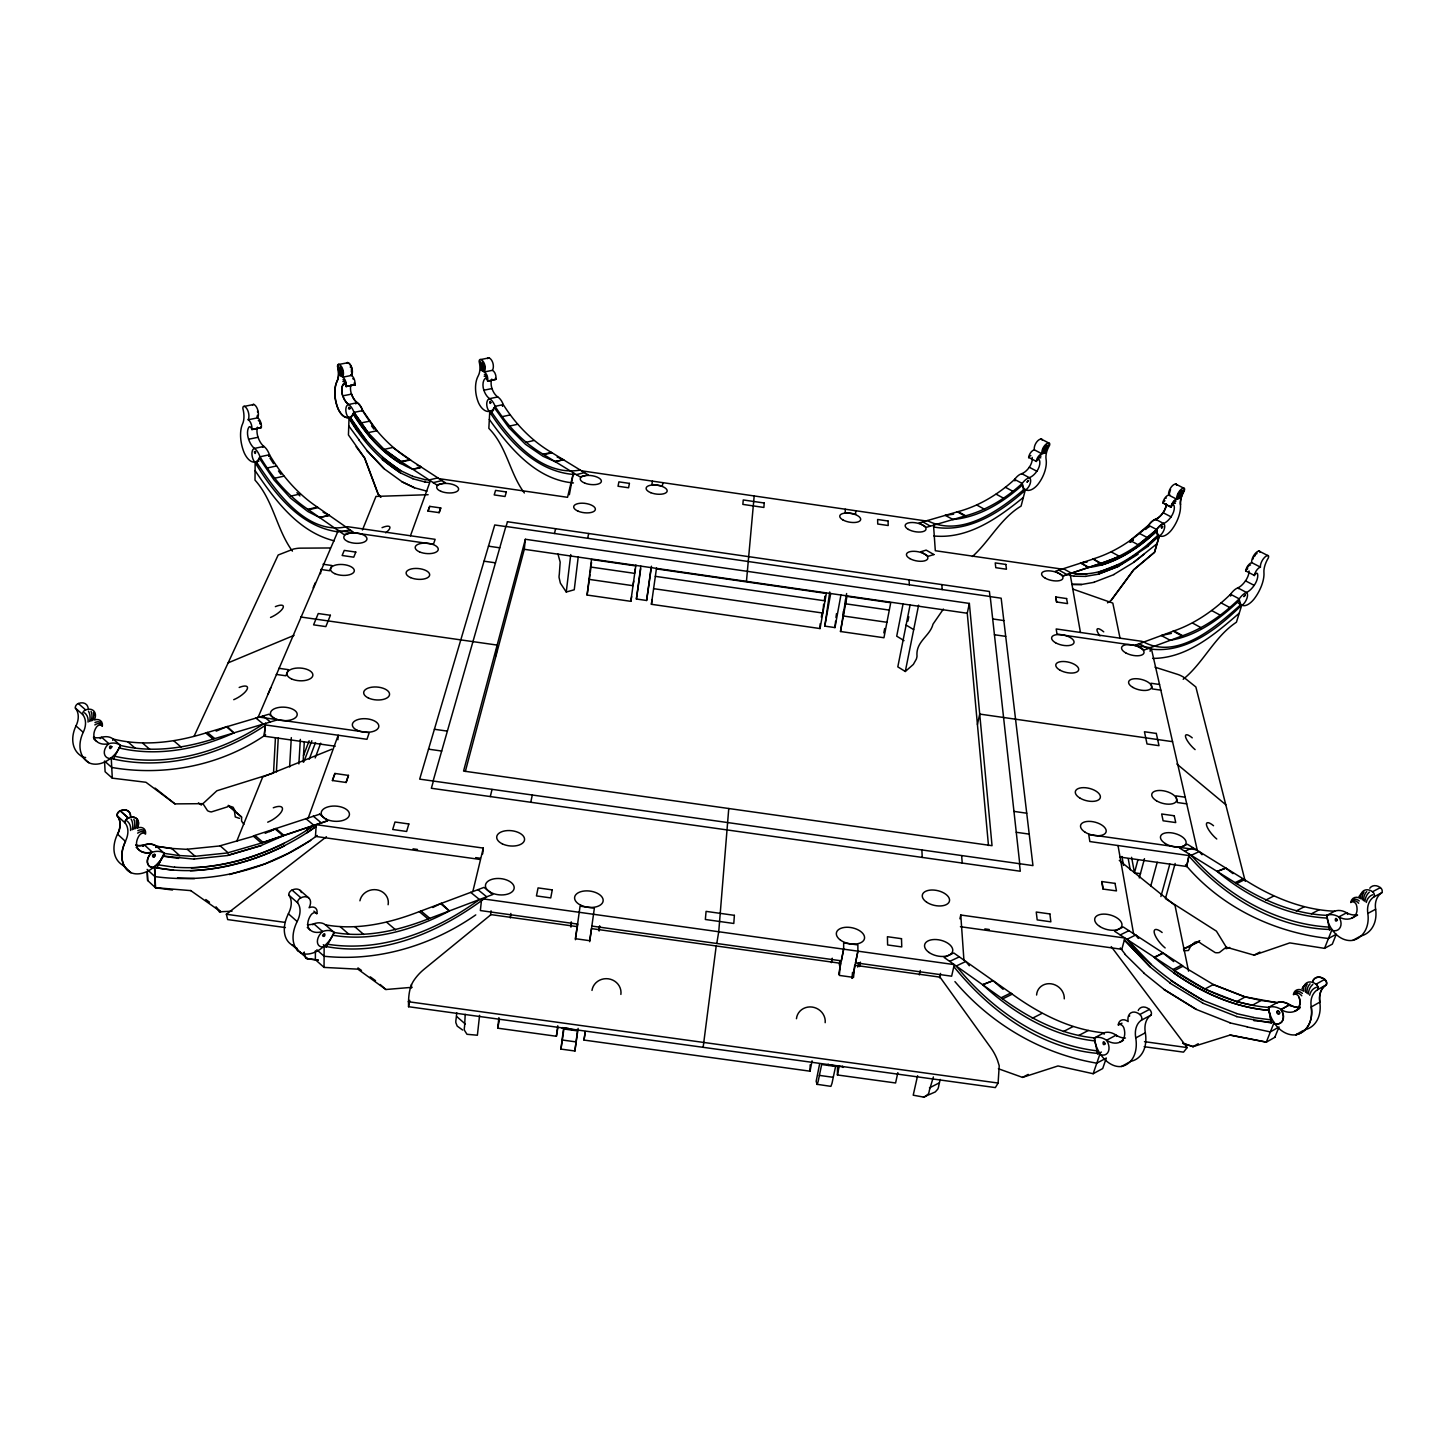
<?xml version="1.0" encoding="UTF-8"?>
<svg xmlns="http://www.w3.org/2000/svg" width="1455" height="1455" viewBox="0 0 1455 1455"><rect width="100%" height="100%" fill="white"/><g stroke="black" fill="none" stroke-linecap="round" stroke-linejoin="round"><path stroke-width="1.5" d="M315.408 950.752L315.371 959.663L324.047 967.411L357.857 969.157L385.884 989.509L411.892 987.327M152.411 855.849L153.466 857.25M324.047 967.411L324.138 946.114C381.774 958.027 441.32 931.346 486.698 896.789L477.895 889.66M838.68 974.195L843.645 949.169L843.664 942.931L857.868 944.913L857.904 951.17L852.43 978.251M845.246 509.195L845.228 512.542L855.667 514.07L855.649 510.723M845.61 599.078L845.591 603.807L889.296 610.1M843.373 611.245L843.354 615.992L886.95 622.285M897.844 1072.644L895.589 1082.975L837.425 1074.972L837.498 1066.37M840.499 631.506L846.956 596.386L890.733 602.716L883.949 637.745L840.499 631.506L846.628 593.531M583.982 1040.07L585.292 1031.613L583.982 1040.07L810.035 1071.189L810.18 1064.769M656.532 567.977L651.404 604.298L820.038 628.56L820.147 623.777M357.512 431.098L349.055 417.44L348.436 434.954L364.732 458.034L378.282 494.173L380.901 497.355L378.1 494.209L364.568 458.07L356.111 446.685M562.157 1027.83L562.412 1027.557M1279.491 1013.098L1279.454 1012.025M155.158 854.649C152.284 852.83 157.467 856.286 153.503 857.104M264.228 736.175L265.41 723.408L264.228 736.175L335.196 746.215M275.432 737.867L273.522 773.06L216.868 790.774L202.936 803.669L174.964 803.888L145.955 782.281L112.29 778.152L105.106 771.732L104.542 761.056L111.744 767.458C164.833 776.643 221.16 765.512 265.647 734.775M276.395 771.968L278.251 738.049M289.618 767.003L291.309 737.612M298.875 763.93L300.33 739.376M303.095 761.965L304.295 742.268M1162.8 526.71C1160.544 530.493 1163.673 524.564 1161.781 526.419M998.112 1083.047L999.221 1065.769L997.493 1060.259A52.78 48.852 33.8 0 0 990.728 1047.655L940.003 977.142L854.685 965.265L853.539 977.396L839.317 975.414L840.499 963.283L591.494 928.599L589.693 940.694L575.38 938.693L577.199 926.617L491.026 914.613L424.096 969.248A52.926 49.725 -7.8 0 0 414.384 979.67C408.873 987.254 408.346 997.657 408.564 1006.715L995.347 1087.594L998.112 1083.047L408.2 1001.695M320.555 573.761L320.846 569.451L329.648 570.724L331.831 565.504L323.046 564.231M337.887 739.758L338.197 735.23L308.224 817.983M349.873 408.855C348.072 408.746 347.945 408.4 349.873 408.564M728.755 808.525L718.734 931.746L716.769 943.477M754.181 495.955L746.451 581.382M829.732 591.967L824.803 626.123L834.97 627.596L835.57 621.23M851.957 978.397L852.539 972.358M576.653 1029.831L576.835 1029.54M496.046 655.732L497.155 645.092L300.658 616.993M482.66 853.903L483.278 848.083L316.226 824.676L315.462 836.407L479.786 859.414M465.327 771.459L524.291 549.299L525.364 539.278L969.357 603.425L992.037 845.682L463.563 771.077L525.364 539.278M479.586 1015.335L477.386 1035.233L466.964 1034.287L464.345 1030.104A15.823 9.312 -49.3 0 1 464.563 1026.539L465.218 1014.335M490.553 915.286L491.044 910.812M557.847 1027.83L556.392 1036.269L497.701 1028.176L498.901 1017.645M510.323 917.923L510.851 913.449M578.235 556.81L574.252 589.766L566.268 592.021L570.742 554.573M243.876 824.421L241.585 821.075L241.585 817.055L228.217 805.361L234.4 810.89L235.274 816.946L239.511 818.383M716.206 945.968L703.147 1047.309M631.652 596.641L630.833 601.333L587.093 595.04L591.494 559.52L635.599 565.886M590.002 574.725L587.093 595.04M590.257 572.67L591.53 562.412M563.958 1028.667L560.939 1049.219L563.485 1028.94L577.508 1030.868L574.852 1051.128L578.126 1028.376M835.952 617.538L836.498 613.61M556.392 1036.269L557.756 1025.775M570.669 926.326L571.251 921.852M570.924 927.126L571.506 922.67M575.416 939.73L580.072 906.156L594.368 908.156L589.675 941.712M577.126 928.526L577.708 924.052M630.833 601.333L635.89 565.013M647.966 591.312L646.602 600.479L636.381 599.005L640.837 566.14M640.673 568.814L638.163 587.147M599.042 930.272L599.66 925.817M599.096 931.055L599.696 926.599M649.076 583.419L651.476 566.231M646.602 600.479L651.131 567.614M648.93 584.437L648.202 589.584M638.018 588.111L636.381 599.005M651.404 604.298L652.131 599.587M662.898 482.66L662.371 485.934L651.876 484.406L652.44 481.132M817.001 1084.302L830.896 1086.358L831.969 1083.429A15.678 1.455 -82.6 0 0 832.697 1079.992L835.588 1066.442L821.675 1064.514L818.838 1078.082A15.696 1.364 -82.6 0 1 818.128 1081.52L817.092 1084.466L816.164 1081.301L819.62 1063.914M635.38 568.741L634.598 573.361L590.566 567.014M633.743 581.018L632.943 585.692L589.039 579.363M821.329 617.138L822.13 612.719M823.639 604.225L822.821 613.046L653.586 588.657M824.367 600.169L825.094 596.114L825.003 600.824L655.296 576.344M820.038 628.56L826.331 593.422L656.332 568.869M824.803 626.123L830.678 593.531M408.564 1006.715L409.728 1000.312M834.97 627.596L840.917 595.022M883.822 632.925L884.676 628.524M810.035 1071.189L812.072 1060.822M831.387 962.628L832.242 958.227M903.1 603.698L896.717 636.181L904.028 640.618M910.066 605.08L897.808 666.863L905.301 671.482L913.34 664.426L916.304 659.17A11.786 6.493 -58.3 0 0 917.014 656.15C915.613 641.4 929.981 636.253 933.001 624.159L943.404 609.045M839.28 965.029L840.153 960.609M907.902 621.103L908.775 616.756M857.904 951.17L855.54 962.81L951.643 976.196L954.28 964.61L843.645 949.169L841.317 960.827L591.803 926.071M905.301 671.482L918.596 605.153M1199.775 940.621L1191.245 945.041L1188.444 950.515L1183.752 950.679M857.704 967.066L858.596 962.664M837.425 1074.972L839.117 1066.679M859.541 966.557L860.432 962.155M497.701 1028.176L499.429 1019.773M988.472 845.5L967.266 613.246L969.357 603.425M530.748 802.269L532.275 795.158M587.656 538.295L588.693 533.494M919.305 974.886L920.269 970.485M977.433 724.481L979.724 714.078L1172.566 741.668M917.578 1075.718L913.213 1095.197L924.271 1097.216L928.363 1093.96A15.732 10.021 63 0 0 929.327 1090.523L933.383 1076.955M939.566 977.815L940.548 973.431M959.918 918.814L960.773 915.013L1124.879 938.02L1121.841 949.297L960.427 926.708M472.839 891.551L483.278 848.083M569.36 494.718L573.434 472.802L567.541 497.319L439.137 478.677M490.299 796.576L492.026 789.483M554.464 533.494L555.628 528.711M1150.087 651.331L1151.087 647.402L1197.32 850.375L1196.246 849.702M1140.52 873.673L1134.464 872.818L1137.974 859.65M1139.283 877.947L1144.467 858.668M1150.741 886.095L1157.216 862.233M1160.908 896.535L1169.838 864.015M1175.149 863.47L1165.419 898.626L1216.435 931.164L1226.256 947.169L1254.064 955.153L1289.785 942.895L1324.523 948.351L1332.325 944.131L1336.272 934.274L1328.451 938.475C1273.852 932.437 1221.072 907.12 1185.498 864.761M1188.753 856.268L1186.68 866.507L1119.659 857.031M1186.68 866.507L1189.353 854.103M433.117 781.026L505.831 526.564L494.736 524.964L419.677 779.134L1032.959 865.598L1001.167 598.205L990.218 596.623L1019.737 863.724M433.372 781.208L431.353 788.264L1020.282 871.236L1019.464 863.852M1159.308 535.586L1154.452 552.227L1133.609 569.742L1111.074 600.297M1161.417 527.074L1161.563 528.001L1161.545 526.801M456.761 1012.771L456.07 1019.173A15.769 9.33 -49.2 0 0 455.87 1022.738L457.216 1026.121L462.635 1030.031M1279.636 1013.189C1277.927 1016.408 1274.962 1010.043 1278.599 1011.098M346.108 782.481L348.545 775.424L334.832 773.442L332.322 780.498L346.108 782.481L348.363 775.351M439.046 512.669L440.665 507.959M998.403 1068.752L1022.538 1077.391L1057.985 1065.951L1093.16 1073.717L1100.107 1053.584C1041.616 1049.473 989.746 1011.189 953.807 966.575M427.97 511.069L429.643 506.376L440.829 507.959L439.21 512.651L427.97 511.069L429.807 506.358M332.504 780.571L335.014 773.514M347.054 527.747L347.509 526.674L410.456 535.767L430.389 480.732M923.452 1097.143L935.292 1091.923L937.802 1089.104A15.678 10.021 63 0 0 938.766 1085.666L940.203 1079.428M315.189 757.946L320.682 743.178M309.206 759.292L315.499 742.559M303.786 761.965L311.843 740.74M303.495 755.582L309.133 740.777M1230.021 1035.123L1266.287 1042.18L1274.125 1022.501L1253.955 1020.683M1274.816 1037.324L1279.018 1026.994L1270.306 1031.922L1247.171 1026.939M1324.523 948.351L1332.034 929.49C1276.635 928.836 1224.528 897.098 1188.826 855.94M236.692 841.39L262.664 777.061L331.849 749.216M362.441 529.984L375.99 496.41L428.116 494.7M259.226 717.097L258.044 717.442L338.251 530.529M313.134 587.856L315.371 582.6M268.156 693.889L270.776 687.706M338.469 531.893C301.021 527.128 274.886 494.5 256.135 464.272L260.027 456.779L269.466 454.76C281.652 475.239 297.457 493.791 317.372 507.104L353.492 532.257L343.98 534.585L307.914 509.323C287.981 495.919 272.212 477.313 260.027 456.779A14.095 7.184 76 0 0 254.461 448.413A15.132 7.73 76.3 0 1 248.605 439.246A10.658 5.438 76.3 0 1 249.005 427.043A3.074 1.564 76.4 0 1 251.806 429.625L261.282 427.679A3.055 1.564 76.4 0 0 261.009 426.715M194.042 736.339L278.178 555.01L293.437 549.062A40.704 12.204 -30.5 0 1 300.385 548.153L330.376 547.971M112.29 778.152L111.235 757.746L113.363 759.001L120.419 745.396C151.102 752.926 183.275 748.488 213.048 739.122L276.377 720.152L268.993 714.205L205.737 732.993C175.964 742.286 143.827 746.633 113.181 739.049A17.824 13.022 -44.4 0 0 101.632 737.285A19.115 14.114 -44.9 0 1 93.393 737.23M190.732 890.624L155.376 887.659L154.503 866.543L156.867 867.908L164.269 853.358L179.765 855.704L171.726 848.447L156.394 846.21A19.079 13.241 -44.4 0 0 144.3 844.846A20.443 14.368 -44.8 0 1 135.679 845.137M1028.612 457.761L1028.685 457.598A2.819 1.528 -61.7 0 1 1029.376 456.543M1048.673 442.92A7.166 3.874 -61.9 0 0 1043.635 446.958A7.166 3.874 -61.9 0 0 1041.962 453.796A6.329 3.419 -61.7 0 0 1036.251 461.362L1028.649 457.397A6.311 3.437 -61.8 0 1 1034.36 449.85A7.148 3.874 -61.9 0 1 1036.015 443.011A7.148 3.874 -61.9 0 1 1041.034 438.992L1048.673 442.92A2.692 1.455 -62 0 1 1049.546 445.357A15.15 8.13 -61.9 0 0 1046.09 459.307A23.262 12.604 -61.5 0 1 1037.615 484.788A15.987 8.639 -61.5 0 1 1025.793 489.862L1025.666 489.789A16.623 8.985 -61.5 0 1 1022.192 483.442L1014.626 479.423C998.439 494.154 979.361 505.922 958.117 511.633L918.996 523L926.562 527.274L965.665 515.798C986.927 510.05 1005.987 498.21 1022.192 483.442L1023.902 491.426C999.658 512.869 967.775 533.185 934.11 527.037M400.507 472.802C379.573 459.525 362.604 440.847 349.837 419.713L353.292 413.747C367.715 436.846 386.812 458.707 412.547 469.147C416.112 468.455 426.933 467.655 417.258 465.382M350.018 419.677L350.764 418.112L365.987 439.883M307.369 924.671A20.988 13.641 -47.7 0 0 313.807 923.798A19.57 12.568 -47.3 0 1 325.411 924.816C357.203 930.618 389.631 923.125 419.295 911.63L484.024 887.386L492.845 894.479L428.079 918.978C398.415 930.545 366.005 938.184 334.159 932.473L326.229 947.26L323.319 944.695M1063.296 575.816L1100.289 563.503C1121.55 557.32 1140.702 544.879 1156.525 529.475A13.259 6.566 -61 0 1 1163.582 523.473A14.241 7.075 -61.3 0 0 1171.075 516.834A10.04 4.983 -61.3 0 0 1174.058 505.594A2.892 1.437 -61.4 0 0 1170.966 507.122L1162.872 502.957A2.892 1.437 -61.4 0 1 1163.473 502.011M1170.893 507.286L1170.948 506.94A6.475 3.201 -61.4 0 1 1176.731 499.192A7.33 3.619 -61.5 0 1 1178.659 492.263A7.33 3.619 -61.5 0 1 1183.624 488.08A2.764 1.364 -61.6 0 1 1184.352 490.517A15.496 7.602 -61.5 0 0 1180.587 504.721M1247.644 568.796A3.019 1.4 -60.7 0 0 1245.68 570.906L1254.392 575.452A3.019 1.4 -60.7 0 1 1257.538 573.761A10.512 4.856 -60.6 0 1 1254.192 585.383A14.914 6.911 -60.6 0 1 1246.462 592.458A13.895 6.402 -60.3 0 0 1239.224 598.86C1222.982 614.665 1204.14 628.142 1182.642 635.708L1144.23 649.985L1135.518 645.074L1173.967 630.906C1195.464 623.431 1214.307 610.009 1230.548 594.258A13.859 6.438 -60.4 0 1 1237.805 587.875A14.877 6.929 -60.7 0 0 1245.516 580.836A10.476 4.874 -60.7 0 0 1249.081 570.997M1254.301 575.634L1254.355 575.271A6.784 3.128 -60.7 0 1 1260.412 567.123A7.675 3.547 -60.9 0 1 1262.558 559.975A7.675 3.547 -60.9 0 1 1267.669 555.501L1258.921 551.009A7.657 3.547 -60.9 0 0 1253.81 555.446A7.657 3.547 -60.9 0 0 1251.682 562.594A6.766 3.146 -60.8 0 0 1245.644 570.724L1245.68 570.906M99.322 723.662L102.396 725.881A8.785 6.493 -44.6 0 0 94.284 719.97A9.985 7.421 -44.5 0 0 94.029 711.204A9.985 7.421 -44.5 0 0 85.627 709.894L78.334 703.529A3.747 2.801 -44.4 0 0 75.369 708.076A21.279 15.878 -43.6 0 1 75.987 725.918A31.955 23.535 -44.7 0 0 81.516 756.2L88.719 762.656A22.116 16.205 -44.5 0 0 110.307 758.528L110.598 758.291A22.989 16.86 -44.6 0 0 120.419 745.396L113.181 739.049A22.916 16.878 -44.4 0 1 112.672 740.268M829.223 1064.642L828.786 1065.351A17.878 1.619 -82.6 0 1 828.295 1064.842L828.204 1064.187M158.249 864.979L164.415 853.485A19.151 13.222 -44.5 0 0 152.339 852.157A20.515 14.35 -44.9 0 1 139.444 850.302A14.495 10.13 -44.7 0 1 139.334 835.334A4.183 2.928 -44.6 0 1 145.391 834.188L145.573 833.842A9.403 6.602 -44.5 0 0 137.134 828.04A10.694 7.566 -44.4 0 0 136.952 818.947A10.694 7.566 -44.4 0 0 128.149 817.928L120.219 810.762A4.019 2.855 -44.3 0 0 117.055 815.6A22.789 16.187 -43.6 0 1 117.509 834.115A34.193 23.953 -44.6 0 0 123.002 865.325L130.968 872.727A34.32 23.917 -44.7 0 1 125.53 841.481L117.509 834.115M268.738 456.143L269.466 454.76A14.059 7.202 76 0 0 263.901 446.412A15.096 7.748 76.4 0 1 258.062 437.282A10.64 5.456 76.4 0 1 257.444 427.206M334.159 932.473A19.643 12.549 -47.4 0 0 322.555 931.491A21.061 13.622 -47.7 0 1 310.188 930.018A14.877 9.621 -47.6 0 1 310.897 915.031A4.292 2.783 -47.5 0 1 316.808 913.685L316.99 913.34A9.658 6.275 -47.4 0 0 309.097 907.72A10.985 7.184 -47.4 0 0 309.333 898.535A10.985 7.184 -47.4 0 0 300.876 897.771L292.037 890.06A4.129 2.71 -47.3 0 0 288.763 895.061A23.389 15.387 -46.7 0 1 288.381 913.776A35.102 22.753 -47.5 0 0 292.328 945.15L301.021 952.952A24.299 15.641 -47.4 0 0 323.137 947.005L323.465 946.732A25.262 16.278 -47.4 0 0 334.159 932.473L325.411 924.816M368.242 432.626L354.038 412.383A13.422 7.257 76.7 0 0 348.6 404.49A14.423 7.802 77.1 0 1 342.725 395.869A10.167 5.493 77 0 1 343.344 384.138A2.928 1.582 77.1 0 1 346.108 386.557L346.199 386.375A6.548 3.528 77.2 0 0 342.671 377.172A7.421 4.001 77.3 0 0 342.962 369.916A7.421 4.001 77.3 0 0 339.106 364.387A2.801 1.51 77.4 0 0 337.524 366.515A15.696 8.421 77.3 0 1 336.942 381.301A24.098 13.022 77 0 0 338.069 408.946A16.551 8.93 76.9 0 0 348.4 417.603L348.727 417.53M346.108 386.557L355.038 384.775L346.363 386.339M355.129 384.611L354.893 385.011A2.91 1.582 77.2 0 0 354.311 383.247M843.609 1066.624L843.136 1067.333A17.878 1.728 -82.6 0 1 842.627 1066.806L842.518 1066.169M574.307 474.512C537.713 471.893 509.65 442.684 490.717 413.493L495.118 406.345L503.248 404.599C515.434 423.896 531.566 440.792 551.354 452.36L588.129 474.857L579.981 476.858L543.224 454.251C523.418 442.647 507.304 425.697 495.118 406.345A13.077 7.639 77 0 0 489.608 398.652A14.041 8.221 77.4 0 1 483.86 390.231A9.894 5.784 77.3 0 1 484.806 378.773A2.855 1.655 77.4 0 1 487.625 381.119L495.791 379.446A2.837 1.673 77.5 0 0 495.409 378.227M152.702 855.613L153.757 854.558M348.691 407.364L349.764 407.964M502.43 405.927L503.248 404.599A13.04 7.639 77 0 0 497.756 396.942A14.004 8.221 77.4 0 1 491.99 388.54A9.858 5.784 77.4 0 1 491.79 379.1M1191.245 945.041L1183.388 949.042L1191.299 945.55L1194.992 942.149L1198.538 942.022A6.457 4.711 60.3 0 1 1201.03 943.531L1215.198 952.607A16.205 11.913 60.2 0 0 1219.417 952.498L1226.256 947.169M1149.759 648.912C1185.589 654.059 1217.708 628.796 1241.806 605.007L1236.423 622.213C1214.088 637.072 1203.485 662.862 1183.188 679.285M1111.238 946.605L1187.171 1047.582L1183.533 1052.147L1144.139 1046.691M1147.922 546.225L1159.453 535.676L1154.615 552.318L1133.772 569.833L1111.238 600.388L1107.51 602.843M1023.902 491.426L1025.393 489.608L1021.101 506.067C1000.367 518.617 989.746 540.951 972.413 556.519M152.921 854.94L153.648 857.231L155.267 854.958M1125.461 1038.015A20.806 14.514 60.7 0 1 1116.13 1035.16A19.388 13.368 60.3 0 0 1103.945 1032.868C1070.243 1029.594 1039.325 1013.735 1012.243 994.147L953.789 952.97L944.15 957.463L1002.622 998.894C1029.722 1018.555 1060.64 1034.56 1094.378 1037.924A25.044 17.314 60.4 0 0 1100.58 1054.366L1100.817 1054.711A24.098 16.66 60.4 0 0 1121.441 1066.479L1130.99 1061.277A34.793 24.189 60.5 0 0 1145.34 1032.795A23.171 16.314 59.6 0 1 1151.105 1015.044A4.074 2.874 60.2 0 0 1149.432 1009.424L1139.829 1014.499A10.894 7.639 60.3 0 0 1130.935 1012.844A10.894 7.639 60.3 0 0 1128.152 1021.574A9.567 6.675 60.4 0 0 1118.24 1024.666L1122.005 1023.174M1350.804 902.537L1350.877 902.045A8.657 6.693 57.1 0 1 1360.789 898.754A9.839 7.657 56.9 0 1 1363.79 890.624A9.839 7.657 56.9 0 1 1372.538 891.733L1380.359 887.605A3.692 2.892 56.8 0 1 1381.868 892.679A20.952 16.351 56 0 0 1375.63 909.248A31.483 24.317 57.3 0 1 1360.589 936.111L1352.804 940.348A21.807 16.751 57.2 0 1 1332.707 930.509L1332.489 930.182A22.662 17.424 57.2 0 1 1326.833 915.359C1294.386 913.922 1263.686 900.972 1236.659 883.585L1179.423 847.956L1187.389 844.246L1244.571 879.693C1271.597 896.989 1302.261 909.848 1334.653 911.212A17.569 13.459 57.1 0 1 1346.657 912.776A18.824 14.586 57.5 0 0 1356.806 914.831M1230.639 595.768A17.751 8.239 -60.6 0 1 1230.566 594.258L1239.224 598.86L1239.405 600.369C1219.963 618.902 1196.974 635.944 1169.911 640.346M1239.405 600.369L1240.133 605.262C1215.38 627.087 1177.968 660.206 1143.703 642.019M1159.835 535.913L1159.562 535.767A17.005 8.421 -61.2 0 1 1156.525 529.475L1156.925 531.039C1137.956 548.59 1115.221 564.322 1088.977 567.395M1071.353 573.125C1104.2 578.544 1134.627 557.083 1157.634 535.767L1156.761 530.948C1140.684 546.152 1121.878 558.793 1100.617 565.358M1147.959 544.57L1157.798 535.84L1156.925 531.039M1138.374 544.861L1130.171 540.496L1148.468 525.255A13.241 6.584 -61 0 1 1155.525 519.271A14.204 7.093 -61.3 0 0 1163.163 512.742A10.003 5.002 -61.3 0 0 1166.419 504.248M1145.612 529.475L1148.723 526.728L1148.468 525.255L1156.689 529.547A13.277 6.566 -61 0 1 1163.745 523.564L1155.525 519.271A13.241 6.584 -61 0 0 1148.632 525.328C1132.79 540.369 1114.039 552.5 1093.087 558.956L1100.453 563.576L1119.586 556.41L1111.384 551.991M1138.21 544.788L1156.689 529.547M1022.501 484.933C1003.004 502.43 979.288 517.271 952.679 519.526M1023.647 489.735C998.585 511.16 960.555 537.804 927.308 520.563M1239.242 613.192C1214.634 634.398 1186.862 658.442 1152.596 658.406M137.279 828.186A10.712 7.566 -44.4 0 0 137.116 819.092A10.712 7.566 -44.4 0 0 128.295 818.074A4.019 2.855 -44.4 0 0 124.966 822.784A22.88 16.169 -43.7 0 1 125.385 841.336A34.32 23.917 -44.7 0 0 130.823 872.582A23.68 16.478 -44.5 0 0 153.503 867.398L153.83 867.144A24.608 17.133 -44.5 0 0 164.269 853.358L156.394 846.21A24.535 17.169 -44.4 0 1 155.867 847.483A24.535 17.169 -44.4 0 0 156.54 846.355L171.89 848.592M1157.162 543.588L1133.845 562.103M1148.068 546.316L1117.877 566.486L1098.289 574.088M1143.994 554.282L1133.991 562.194L1113.784 574.525M1130.117 542.242L1133.209 539.823M1130.262 542.333L1133.372 539.896M1023.338 497.428C998.075 518.035 968.139 539.332 933.892 535.967M285.416 927.581L227.671 919.578L226.362 914.267L326.447 836.734M154.921 876.601C211.703 884.185 271.157 869.672 317.245 835.461M306.478 830.441L313.825 825.294M307.132 832.733L315.953 826.531C279.451 852.848 235.328 868.49 190.369 870.781M265.337 725.336C221.487 754.909 165.779 770.804 113.363 759.001M475.767 914.886C431.753 945.55 377.754 961.901 324.101 956.244L316.844 949.806M1138.083 554.21L1118.022 566.577L1098.452 574.179L1085.83 576.326M332.686 935.219C372.935 942.076 413.947 929.69 449.395 910.976L441.356 903.246L432.808 907.502M310.697 840.426L288.108 853.412L264.865 863.906L229.508 874.564M1300.152 1007.351A20.188 14.987 57.3 0 1 1289.53 1004.787L1280.964 1009.57A10.64 7.802 57.4 0 1 1282.637 1020.373A10.64 7.802 57.4 0 1 1274.689 1023.665A23.371 17.205 57.1 0 0 1295.75 1034.814L1302.571 1030.904M283.052 835.716L283.961 835.406L275.85 828.495L265.174 833.315M1266.287 1042.18L1274.998 1037.233M275.995 828.623L269.302 831.678M1280.964 1009.57A20.261 14.987 57.5 0 0 1294.477 1011.407L1299.77 1008.424M1313.392 980.07A10.531 7.875 56.6 0 1 1324.741 979.361A3.965 2.965 56.7 0 1 1326.36 984.799L1317.612 989.673A22.571 16.823 56.1 0 0 1311.246 1006.969A33.883 24.971 57.3 0 1 1295.914 1034.705M1181.496 965.138L1183.079 966.175L1174.258 970.721C1202.357 989.8 1234.276 1004.878 1268.578 1007.387A18.897 13.822 57.2 0 1 1281.146 1009.479L1289.694 1004.696A20.17 14.987 57.3 0 0 1300.315 1007.26M1289.694 1004.696A18.824 13.822 57 0 0 1277.163 1002.622L1268.414 1007.478L1271.361 1023.12M1297.096 992.71L1293.604 994.238M1324.741 979.361L1316.011 984.217A10.567 7.875 56.8 0 0 1306.845 982.743A10.567 7.875 56.8 0 0 1303.753 991.219A9.276 6.893 57 0 0 1293.44 994.329L1293.495 994.711A4.129 3.055 57.1 0 1 1299.206 997.457A14.295 10.567 57.3 0 1 1294.641 1011.316M1182.624 1043.29L1192.973 1046.672L1198.265 1043.726M1252.3 1005.296L1261.067 1000.476L1277.163 1002.622M1236.495 1001.695L1245.262 996.911L1261.067 1000.476M1093.16 1073.717L1102.69 1068.552L1106.327 1058.04L1096.797 1063.168C1041.58 1053.857 991.11 1024.229 954.935 981.598M119.11 747.925C157.613 757.091 198.335 749.089 233.873 732.938L227.253 726.5L216.14 731.138M1121.441 1066.479A34.92 24.171 60.6 0 0 1135.755 1037.924L1145.34 1032.795M1352.804 940.348A31.592 24.317 57.5 0 0 1367.827 913.431L1375.63 909.248M1101.417 1052.056L1097.597 1054.093L1094.378 1037.924L1103.945 1032.868A24.935 17.333 60.3 0 0 1104.109 1034.269M1094.378 1037.924A19.479 13.368 60.4 0 1 1106.564 1040.252A20.879 14.495 60.8 0 0 1119.659 1042.307L1123.478 1040.252M1329.524 930.091L1326.833 915.359A17.624 13.459 57.3 0 1 1338.836 916.923A18.897 14.586 57.6 0 0 1351.75 918.196L1357.606 915.068M1204.558 989.182L1213.343 984.526L1245.262 996.911L1276.999 1002.713A18.824 13.822 57 0 1 1289.53 1004.787A10.603 7.802 57.3 0 1 1290.258 1005.951M1135.755 1037.924A23.262 16.314 59.7 0 1 1141.52 1020.137L1151.105 1015.044M1367.827 913.431A21.025 16.351 56.1 0 1 1374.047 896.826L1381.868 892.679M1326.833 915.359L1334.653 911.212M1022.538 1077.391L1028.23 1074.39M1254.064 955.153L1259.939 952.061M1078.773 1035.469L1088.34 1030.467M1311.391 913.813L1319.23 909.721M1063.423 1031.559L1072.99 1026.593M1296.26 910.921L1304.098 906.865M929.436 1087.903L938.875 1083.066M1191.299 945.55L1199.156 941.549M1032.304 1018.282L1041.889 1013.426M1265.668 900.136L1273.543 896.135M1162.818 952.698L1154.597 957.79C1186.825 985.362 1226.129 1006.751 1268.96 1010.388L1271.524 1023.011L1236.604 1016.627M1173.73 961.61L1163.436 953.316L1154.142 957.081M1002.622 998.894L1012.243 994.147M1236.659 883.585L1244.571 879.693M1001.258 997.693L1010.861 992.983M1235.313 882.567L1243.225 878.675M1120.205 934.947L1129.08 930.6M993.001 980.67L982.762 984.671L993.001 980.67L1003.113 989.327M1225.783 868.108L1217.253 871.381L1225.783 868.108L1232.985 873.637M1229.693 947.46L1227.256 948.424A16.151 11.913 60.1 0 1 1225.928 948.66M949.697 961.373L959.336 956.863M1184.879 851.321L1192.827 847.61M284.252 843.373C250.387 859.941 212.485 870.29 174.582 867.144M284.58 845.846C245.349 865.143 200.281 876.165 156.703 867.762M261.245 842.972L327.521 820.729M228.035 852.739L261.409 843.1L327.684 820.856L319.518 814.073M255.08 835.534L253.316 836.116L261.409 843.1M228.126 662.862L294.056 635.344M1094.178 582.182L1113.93 574.598M1099.016 572.015L1118.331 564.522M1100.453 563.576L1063.46 575.889L1055.221 571.324L1093.251 559.047M319.682 814.218L254.934 835.388L263.028 842.39M1192.973 1046.672L1230.203 1035.014L1266.45 1042.089M227.562 855.376L261.227 845.446L283.216 835.843L275.086 828.913M261.373 845.591L227.726 855.504L194.224 859.014M253.461 836.243L220.123 845.773L228.18 852.885L195.116 856.304M345.817 526.874C306.423 535.167 275.941 491.39 256.862 462.672M580.327 470.056C542.169 476.858 510.941 440.665 491.535 411.947M340.452 532.094L349.946 529.784M576.38 474.621L584.528 472.639M319.5 517.489L329.376 515.361L319.5 517.489L307.842 511.505L290.491 498.101L274.067 480.005L259.299 458.18M555.028 461.562L563.594 459.744L555.028 461.562L543.042 456.288L525.4 444.248L508.904 427.734L494.3 407.673M436.555 484.952L445.485 482.842L409.819 459.635C390.34 447.431 374.481 430.207 362.586 410.619A13.386 7.257 76.7 0 0 357.166 402.744A14.386 7.821 77.1 0 1 351.473 394.123A10.13 5.511 77.1 0 1 350.891 384.957M428.989 479.968L437.919 477.877M307.914 509.323L317.372 507.104M543.224 454.251L551.354 452.36M308.769 509.759L318.227 507.54M544.097 454.633L552.227 452.741M433.063 482.66L442.011 480.568M290.782 496.119L300.239 493.954M525.801 442.375L533.93 440.501M421.277 467.146L412.784 469.292M400.925 461.653L410.674 460.035L392.741 447.485L384.011 449.413L400.925 461.653L409.819 459.635M274.559 478.24L283.998 476.149M509.505 426.079L517.634 424.278M267.174 468.001L276.614 465.927M502.175 416.676L510.305 414.893M244.422 406.345A7.802 3.965 76.6 0 1 248.369 412.202A7.802 3.965 76.6 0 1 248.205 419.749A6.875 3.51 76.4 0 1 251.897 429.443L261.373 427.497A6.857 3.51 76.5 0 0 257.681 417.84A7.766 3.983 76.6 0 0 257.862 410.31A7.766 3.983 76.6 0 0 253.916 404.472L244.422 406.345A2.928 1.491 76.6 0 0 242.876 408.528A16.46 8.33 76.6 0 1 242.567 423.914A25.281 12.913 76.2 0 0 244.185 452.76A17.369 8.839 76.2 0 0 254.661 462.035L258.917 461.108M493.481 410.528L489.262 411.419A16.114 9.403 77.2 0 1 478.622 403.017A23.462 13.713 77.2 0 1 478.149 376.008A15.278 8.857 77.7 0 0 479.132 361.586A2.728 1.582 77.7 0 1 480.859 359.512L489.044 357.894A7.22 4.22 77.7 0 1 492.936 363.259A7.22 4.22 77.7 0 1 492.427 370.316A6.366 3.728 77.5 0 1 495.9 379.282L487.625 381.119A6.384 3.728 77.5 0 0 484.26 371.971A7.239 4.22 77.7 0 0 484.77 364.896A7.239 4.22 77.7 0 0 480.859 359.512M1171.402 633.398L1161.217 635.508L1170.293 640.327M342.671 377.172L351.601 375.426A7.402 4.019 77.4 0 0 351.91 368.206A7.402 4.019 77.4 0 0 348.054 362.695L339.106 364.387A2.801 1.51 77.4 0 0 337.687 366.478A15.696 8.421 77.3 0 1 337.124 381.265A24.098 13.04 77 0 0 338.233 408.91A16.551 8.93 76.9 0 0 348.582 417.567A17.224 9.294 76.9 0 0 353.856 412.42L368.06 432.662L376.954 430.771L362.768 410.583A13.386 7.275 76.7 0 0 357.33 402.708A14.386 7.821 77.1 0 1 351.637 394.087L342.725 395.869A10.167 5.493 77 0 1 343.526 384.102A2.928 1.582 77.1 0 1 346.272 386.521M360.84 423.005L369.734 421.132M248.605 439.246L258.062 437.282M483.86 390.231L491.99 388.54M362.768 410.583L353.856 412.42L353.11 413.784C365.223 433.645 381.046 451.468 400.98 463.709M348.4 417.603A7.584 4.11 76.8 0 1 345.817 409.801A7.584 4.11 76.8 0 1 348.436 404.526L357.33 402.708A7.566 4.11 76.8 0 0 355.766 403.853M248.205 419.749L257.681 417.84M484.26 371.971L492.427 370.316M1094.342 582.273L1081.702 584.455L1071.862 584.401L1081.847 584.546M1086.739 561.976L1080.92 562.976L1088.595 567.395M1086.885 562.067L1080.519 562.976L1088.758 567.468M953.607 514.197L945.132 515.325L953.098 519.526M191.314 867.871C235.201 865.816 277.978 850.429 313.989 825.422L305.841 818.601M220.269 845.901L187.24 849.229L195.279 856.431L179.62 855.558M190.587 890.496L220.814 911.739L232.036 911.194M573.434 482.933C536.113 479.714 509.796 447.995 489.317 419.422M1074.045 576.198L1085.976 576.416M1075.154 574.07L1086.758 574.198M177.528 877.965L194.497 878.62M194.388 859.141L162.869 856.031M171.726 848.447L187.386 849.374M424.86 479.695L429.152 479.932M425.133 482.114L429.28 482.351M1327.324 918.087C1286.838 916.032 1248.699 897.535 1217.853 871.945M1329.124 927.126C1275.762 923.943 1225.983 895.189 1191.281 855.304L1199.247 851.557L1201.994 854.74M307.969 958.936L318.099 960.045M306.459 958.427L318.245 960.191M327.684 944.259C381.737 952.698 436.318 931.018 479.459 899.499L470.656 892.351M147.191 871.6L147.573 880.421L155.521 887.805L172.508 890.005M564.485 1027.83L568.596 1028.412M562.285 1028.176L576.726 1030.158M828.295 1064.842L842.627 1066.806M562.085 1039.979L576.035 1041.907M819.311 1075.39L833.169 1077.3M560.975 1049.091L574.87 1051.001M843.645 949.169L481.641 898.681L480.368 910.557L577.471 924.071M1253.628 1017.591L1271.07 1019.882M156.867 867.908L173.472 870.199M226.362 914.267L284.834 922.361M1144.485 1041.653L1187.171 1047.582M258.244 716.951L369.243 732.665L366.969 739.304L264.81 724.863M1197.192 849.847L1088.722 834.497L1089.85 841.554L1189.699 855.667M428.516 749.161L441.702 751.035M1016.263 832.278L1029.212 834.115M413.038 848.847L417.512 849.465M475.658 857.613L480.132 858.232M984.835 928.908L989.309 929.527M158.104 864.834L174.727 867.289M278.887 668.3L288.417 669.664L285.853 675.793L276.286 674.429M1185.207 797.213L1175.931 795.885L1177.386 802.523L1186.716 803.851M434.39 729.282L447.376 731.119M1013.953 811.399L1026.739 813.218M1066.533 598.532L1067.552 603.607L1056.512 601.97L1055.693 596.968L1066.697 598.587M524.291 549.299L967.266 613.246M488.48 546.171L499.756 547.808M992.692 618.939L1003.823 620.558M1151.178 647.802L1057.021 634.216L1056.185 628.96L1142.12 641.364L1142.393 642.51M410.456 535.767L435.136 539.332L433.445 544.261L337.415 530.42M484.042 561.194L495.464 562.83M994.438 634.744L1005.696 636.362M1159.544 684.487L1150.96 683.25L1152.215 688.906L1160.817 690.143M163.015 856.158L178.583 858.414M581.582 470.82L925.98 520.963M1061.968 569.105L935.31 550.718L933.528 525.2M1094.978 1040.925C1052.638 1036.36 1014.28 1013.717 983.38 985.326M1097.088 1050.856C1040.852 1044.144 991.182 1009.334 956.244 965.993L965.884 961.446L969.321 965.756M114.654 756.236C165.815 767.858 220.251 752.617 263.282 724.044L255.916 718.061M1278.436 1011.007C1274.198 1011.007 1280.091 1016.59 1279.545 1012.207M299.475 951.861L308.114 959.081M1252.482 1005.205L1236.659 1001.604L1204.722 989.091L1172.857 969.594L1181.678 965.047L1123.224 926.962L1114.53 931.2L1173.021 969.503M1068.77 574.98L1074.208 576.289M1236.586 1013.626L1253.792 1017.482M1229.93 1022.865L1247.353 1026.848M412.62 476.349L425.042 479.659M412.711 478.713L425.297 482.078M426.933 491.172L414.329 487.752L401.962 481.841M334.286 540.842C298.184 531.875 274.777 499.938 255.08 470.583M1155.07 667.208L1177.804 674.429A40.158 10.585 47.7 0 1 1183.588 677.157L1195.865 686.978L1245.244 881.348M1182.788 1043.199L1193.136 1046.582M1072.59 588.984L1112.82 603.098L1120.077 638.399M1213.179 984.599L1245.098 997.002M1236.75 1013.535L1202.921 1000.312L1170.966 980.725M1202.521 1003.113L1236.768 1016.536M1230.093 1022.774L1196.028 1009.334L1163.836 989.455M557.174 457.016L563.158 459.635M401.944 462.017L384.175 449.377L368.06 432.662M412.784 476.312L400.452 470.583L382.61 457.598M412.874 478.677L400.325 472.839L382.247 459.653M307.332 958.9L305.823 957.917M414.493 487.716L402.126 481.805L383.884 468.601L366.878 450.65M1183.788 488.171L1175.495 483.969A7.311 3.638 -61.6 0 0 1170.529 488.134A7.311 3.638 -61.6 0 0 1168.62 495.046A6.457 3.219 -61.4 0 0 1162.836 502.775L1171.13 507.213M323.137 512.251L328.976 515.234M1168.62 495.046L1176.895 499.265A6.475 3.201 -61.4 0 0 1171.093 507.013M1155.67 519.362A7.475 3.728 -61.1 0 1 1156.361 520.072A7.475 3.728 -61.1 0 0 1155.525 519.271A14.204 7.093 -61.3 0 0 1163.018 512.669L1171.239 516.925M1034.36 449.85L1041.962 453.796M1251.682 562.594L1260.412 567.123M1014.626 479.423L1014.953 480.914A16.587 9.021 -61.5 0 1 1014.626 479.423A12.95 7.039 -61.3 0 1 1021.737 473.657A13.895 7.566 -61.7 0 0 1029.285 467.255L1036.869 471.238A9.803 5.311 -61.6 0 0 1039.452 460.107A2.819 1.528 -61.7 0 0 1036.287 461.562M1245.516 580.836L1254.192 585.383M1139.283 533.348L1147.504 537.677M1238.351 603.17L1242.17 605.244A17.133 7.893 -60.5 0 0 1253.864 599.296A24.917 11.531 -60.5 0 0 1263.94 572.543A16.223 7.421 -60.9 0 1 1268.324 557.956A2.892 1.328 -60.9 0 0 1267.669 555.501M1005.369 487.261L1012.916 491.317M1221.109 602.897L1229.766 607.535M996.129 494.173L1003.677 498.247M1211.724 610.573L1220.381 615.247M1093.087 558.956L1101.308 563.431M976.978 505.14L984.508 509.268M1192.536 623.049L1201.193 627.778M1063.278 568.669L1071.517 573.215M958.117 511.633L965.665 515.798M1173.967 630.906L1182.642 635.708M957.226 511.76L964.774 515.925M1173.094 631.088L1181.769 635.89M1058.931 570.105L1067.17 574.67M922.834 521.872L930.382 526.128M1139.301 643.674L1147.995 648.566M906.101 625.068L913.685 629.615M1182.897 966.265L1213.343 984.526M1173.658 972.977C1202.103 992.365 1234.422 1007.497 1269.124 1010.279L1268.578 1007.387A24.299 17.896 57.1 0 0 1274.616 1023.229M1203.103 1000.222C1174.531 984.362 1147.559 964.92 1126.898 939.348L1135.755 934.965L1138.647 938.42L1135.591 935.056M1170.129 983.234L1202.685 1003.022M1196.192 1009.243L1164 989.364L1143.775 973.086M401.762 462.053L436.736 484.915M205.792 899.536L209.484 902.173M357.985 967.902L361.495 970.449M370.261 976.832L375.517 980.67M400.616 470.547C379.955 457.452 363.186 439.01 350.582 418.149M155.085 788.101L174.964 803.888M1119.295 860.432L1175.022 905.447L1188.553 971.176M262.991 715.987L270.357 721.935M1170.311 983.162L1149.977 966.848L1124.351 939.93L1150.141 966.757M226.525 726.882L233.873 732.938M440.61 903.701L449.395 910.976M1176.895 764.02L1225.801 804.742M313.243 816.146L321.391 822.948M207.283 732.374L214.594 738.485M420.895 910.866L429.68 918.196M205.737 732.993L213.048 739.122M419.295 911.63L428.079 918.978M174.054 741.068L181.348 747.27M386.885 922.415L395.651 929.872M234.4 810.89L241.585 817.055M142.645 743.159L149.92 749.434M355.038 926.926L363.768 934.492M456.797 1016.627L465.291 1023.993M299.857 890.187L308.678 897.881M127.84 741.814L135.097 748.125M340.106 926.599L348.854 934.219M313.88 911.121L316.808 913.685M75.369 708.076L82.644 714.46A21.352 15.86 -43.7 0 1 83.226 732.32A32.065 23.516 -44.8 0 0 88.719 762.656M288.763 895.061L297.584 902.791A23.48 15.368 -46.8 0 1 297.166 921.524A35.229 22.698 -47.6 0 0 301.021 952.952M380.137 984.471L385.884 989.509M93.666 738.813L96.576 741.359A19.17 14.114 -45 0 0 108.87 743.651A17.878 13.022 -44.6 0 1 120.419 745.396M307.278 927.453L310.188 930.018M75.987 725.918L83.226 732.32M288.381 913.776L297.166 921.524M349.4 407.382L349.673 408.291M117.655 834.261A22.789 16.187 -43.6 0 0 117.2 815.746A4.019 2.855 -44.3 0 1 120.365 810.89L128.295 818.074A4.019 2.855 -44.4 0 0 125.112 822.93L117.055 815.6M215.977 907.356L220.814 911.739M136.152 847.283L139.444 850.302A20.515 14.35 -44.9 0 0 152.175 852.012A10.785 7.475 -44.7 0 0 147.282 862.069A10.785 7.475 -44.7 0 0 153.503 867.398M147.101 869.399L155.067 876.747M198.444 802.851L200.372 804.433A16.351 11.458 -46.7 0 0 201.518 805.015M1151.287 964.52L1127.061 939.257M1125.151 954.516L1143.939 972.995M384.047 468.565L367.06 450.613L358.985 440.028M296.947 492.663L299.93 495.937M524.364 492.972C509.632 473.239 506.904 446.612 488.844 428.37L489.771 411.31L490.717 413.493M298.257 951.134L297.111 949.551M305.968 958.063L304.477 955.535M292.419 551.136C276.505 529.456 273.558 500.702 255.007 480.114L255.152 461.926L256.135 464.272M1120.314 947.914L1125.315 954.425M371.534 425.915L373.99 429.189M348.673 425.788L359.149 439.992M278.487 470.965L280.997 474.439M1274.453 1023.338L1274.853 1023.574A10.64 7.802 57.4 0 0 1282.819 1020.282A10.64 7.802 57.4 0 0 1281.128 1009.479M216.067 906.956L219.741 912.358M566.268 592.021L560.375 583.146L559.047 577.38A11.585 6.929 74.1 0 1 559.302 574.343L560.175 562.121L557.974 554.064M269.939 458.034L273.576 463.709M297.711 950.479L296.765 948.624M348.891 417.476L349.837 419.713M304.968 956.608L304.259 954.516A15.441 9.876 -47.3 0 1 304.168 952.207M202.936 803.669L207.538 810.69A16.405 11.44 -46.8 0 0 211.375 811.926L227.144 806.961A6.548 4.529 -46.9 0 1 229.89 806.179L233.091 807.234L235.419 811.544M296.529 947.605L296.911 948.769M1131.608 857.304L1134.464 872.818M1128.243 858.777L1130.262 869.89M1121.932 856.468L1123.515 865.416M1070.043 573.561L1080.447 632.452M1118.022 845.537L1133.572 933.746M1055.857 597.023L1056.657 602.024M1101.944 881.53L1103.163 889.023M1230.548 594.258L1230.748 595.768M1157.634 535.767L1157.962 537.532M941.822 584.601L942.203 589.566M961.664 855.704L962.21 863.051M1240.133 605.262L1240.26 606.971M960.773 915.013L963.919 960.082M411.329 984.544L411.565 987.945M909.084 579.854L909.32 584.819M921.888 850.084L922.234 857.432M147.337 871.745L147.719 880.566M154.648 866.689L155.521 887.805M1138.228 1010.516A10.84 7.639 60.2 0 1 1138.465 1010.025M1139.029 1009.152A10.84 7.639 60.2 0 1 1149.432 1009.424M1116.84 1036.378A10.931 7.548 60.5 0 0 1116.13 1035.16L1106.564 1040.252A10.967 7.548 60.6 0 1 1108.437 1051.419A10.967 7.548 60.6 0 1 1100.817 1054.711M1129.407 1016.19A9.53 6.675 60.3 0 1 1129.717 1015.881M1139.829 1014.499A4.092 2.874 60.3 0 1 1141.52 1020.137M1118.313 1025.048A4.256 2.965 60.5 0 1 1123.897 1027.976A14.75 10.24 60.6 0 1 1119.659 1042.307M292.037 890.06A10.949 7.184 -47.3 0 1 301.44 892.552M312.77 924.78A11.022 7.093 -47.5 0 1 313.807 923.798L322.555 931.491A11.058 7.093 -47.6 0 0 317.372 941.803A11.058 7.093 -47.6 0 0 323.137 947.005M294.274 945.859A24.226 15.678 -47.3 0 1 292.328 945.15M297.584 902.791A4.129 2.71 -47.4 0 1 300.876 897.771M1304.28 1029.922A33.756 24.971 57.2 0 0 1319.794 1002.131A22.48 16.823 55.9 0 1 1326.178 984.889A3.965 2.965 56.7 0 0 1324.577 979.451A10.531 7.875 56.6 0 0 1313.519 979.724M1312.756 981.143A10.531 7.875 56.6 0 1 1313.228 980.161M1302.261 988.6A9.239 6.893 56.8 0 1 1306.044 984.944M1295.75 1034.814A33.883 24.971 57.3 0 0 1311.246 1006.969L1319.958 1002.04A22.48 16.823 55.9 0 1 1326.36 984.799M1299.206 997.457A14.314 10.567 57.3 0 1 1294.477 1011.407M135.824 845.282A20.443 14.368 -44.8 0 0 144.463 844.991A19.079 13.241 -44.4 0 1 156.54 846.355M164.415 853.485A24.626 17.151 -44.5 0 1 153.975 867.289L153.666 867.544A10.785 7.475 -44.7 0 1 147.428 862.215A10.785 7.475 -44.7 0 1 152.339 852.157L144.3 844.846A10.749 7.475 -44.6 0 0 142.808 846.283M120.365 810.89A10.658 7.566 -44.2 0 1 130.659 815.728M143.445 845.919A10.749 7.475 -44.6 0 1 144.463 844.991M137.498 823.53A9.367 6.602 -44.4 0 1 137.752 824.403M124.002 865.743A23.589 16.496 -44.4 0 1 123.002 865.325M304.404 954.644A15.441 9.876 -47.3 0 1 304.313 952.334M1216.762 839.008A12.549 3.638 48.6 0 1 1206.559 825.258A12.549 3.638 48.6 0 1 1213.543 825.731M1165.146 947.933A13.641 4.474 49.4 0 1 1154.252 932.691A13.641 4.474 49.4 0 1 1162.145 932.51M1195.101 749.616A11.749 3.237 48 0 1 1185.57 736.921A11.749 3.237 48 0 1 1192.245 737.849M1099.962 635.926A10.931 3.001 47.1 0 1 1097.234 628.978A10.931 3.001 47.1 0 1 1103.745 631.852M1242.061 605.189A17.806 8.221 -60.5 0 1 1239.224 598.86M1258.921 551.009A2.874 1.346 -61 0 1 1259.866 552.209M1246.771 568.796A5.165 2.401 -60.7 0 1 1247.59 567.905M1252.9 559.193A10.585 4.911 -60.9 0 1 1253.41 557.411M1253.628 556.81A10.585 4.911 -60.9 0 1 1253.864 556.192M1247.317 567.414A5.638 2.619 -60.7 0 1 1249.045 565.649M1249.718 565.249A5.638 2.619 -60.7 0 1 1250.518 564.976M1256.593 553.955A14.877 6.875 -60.9 0 1 1257.011 553.155M1254.592 556.41A12.058 5.584 -60.9 0 1 1254.865 555.737M1255.156 555.064A12.058 5.584 -60.9 0 1 1255.483 554.373M1238.46 588.584A7.821 3.638 -60.4 0 0 1237.805 587.875L1246.462 592.458A7.857 3.638 -60.4 0 1 1246.953 598.26A7.857 3.638 -60.4 0 1 1242.17 605.244M1372.538 891.733A3.71 2.892 56.9 0 1 1374.047 896.826M1332.707 930.509A9.93 7.602 57.5 0 0 1340.364 927.108A9.93 7.602 57.5 0 0 1338.836 916.923L1346.657 912.776A9.894 7.602 57.4 0 1 1347.639 914.413M1364.917 901.445A19.261 14.987 56.4 0 1 1369.337 892.115M1363.644 900.681A15.569 12.131 56.6 0 1 1366.7 891.606M1352.641 900.754A6.62 5.111 57.2 0 1 1358.679 903.246M1362.335 899.827A13.641 10.622 56.7 0 1 1363.99 891.933M1353.477 899.426A7.202 5.565 57.1 0 1 1359.297 900.972M1366.281 902.464A15.678 12.186 56.4 0 1 1372.72 894.734M1350.931 902.409A3.856 2.983 57.2 0 1 1356.387 904.828A13.331 10.294 57.4 0 1 1351.75 918.196M1369.792 888.205A9.803 7.657 56.8 0 1 1380.359 887.605M1358.952 897.008A8.621 6.693 57 0 1 1362.608 893.406M1148.723 527.419A16.969 8.439 -61.2 0 1 1148.468 525.237M1176.659 485.261A2.746 1.364 -61.6 0 0 1175.658 484.042A2.746 1.364 -61.6 0 1 1176.495 485.188M1169.656 494.936A10.112 5.02 -61.6 0 1 1169.638 493.973M1169.784 492.39A10.112 5.02 -61.6 0 1 1170.548 489.535M1164.055 501.011A4.947 2.455 -61.4 0 1 1164.637 500.356M1165.801 498.356A5.384 2.674 -61.4 0 1 1166.237 498.01M1164.309 501.211A2.892 1.437 -61.4 0 1 1164.782 500.957M1163.582 523.473A7.493 3.71 -61.1 0 1 1164.255 529.165A7.493 3.71 -61.1 0 1 1159.671 535.84A16.351 8.093 -61.2 0 0 1171.184 530.457A23.807 11.804 -61.2 0 0 1180.423 504.63A15.496 7.621 -61.5 0 1 1184.352 490.517M1308.263 994.111A20.679 15.423 56.3 0 1 1312.81 984.417M1306.936 993.256A16.714 12.477 56.5 0 1 1310.064 983.798M1295.441 992.928A7.093 5.256 57 0 1 1301.77 995.784M1305.572 992.31A14.641 10.931 56.6 0 1 1307.227 984.035M1296.278 991.564A7.73 5.729 57 0 1 1302.389 993.419M1309.7 995.238A16.823 12.549 56.3 0 1 1316.375 987.308M1312.719 981.561A10.531 7.875 56.6 0 1 1313.138 980.543M1302.425 988.509A9.239 6.893 56.8 0 1 1305.772 984.98M275.359 606.644A11.913 3.728 -30.8 0 1 283.07 607.79A11.913 3.728 -30.8 0 1 270.521 617.466M382.047 527.656A11.04 3.419 -29.8 0 1 389.758 526.819A11.04 3.419 -29.8 0 1 385.702 532.839M239.184 687.469A12.713 4.201 -31.5 0 1 247.186 689.143A12.713 4.201 -31.5 0 1 233.728 699.691M273.285 807.78A13.804 5.147 -32.3 0 1 282.161 810.344A13.804 5.147 -32.3 0 1 267.702 822.184M495.118 406.363A16.769 9.785 77.2 0 1 489.426 411.401L489.262 411.419A7.384 4.31 77 0 1 486.734 403.817A7.384 4.31 77 0 1 489.608 398.652L497.756 396.942A7.366 4.329 77.1 0 0 496.973 397.251M503.248 404.599A16.714 9.803 77.3 0 1 502.557 405.981M482.114 361.968A14.041 8.148 77.7 0 1 481.951 370.734M483.333 363.477A11.385 6.62 77.7 0 1 482.642 371.152M484.169 376.19A4.892 2.855 77.4 0 1 487.261 378.9M484.388 365.569A10.003 5.82 77.7 0 1 483.387 371.534M484.406 374.372A5.311 3.092 77.5 0 1 487.207 377.518M480.132 361.222A11.44 6.638 77.7 0 1 481.169 370.407M487.534 358.621A2.71 1.582 77.8 0 1 489.044 357.894M1022.192 483.442A12.968 7.02 -61.3 0 1 1029.303 477.658A13.932 7.548 -61.6 0 0 1036.869 471.238M1025.793 489.862A7.33 3.965 -61.3 0 0 1030.267 483.333A7.33 3.965 -61.3 0 0 1029.303 477.658L1021.737 473.657A7.311 3.983 -61.4 0 1 1022.156 473.966M1044.344 453.269A13.913 7.493 -61.9 0 1 1046.836 444.903M1043.617 453.469A11.294 6.075 -61.9 0 1 1045.327 446.012M1037.27 459.562A4.838 2.619 -61.7 0 1 1040.78 457.834M1042.871 453.633A9.912 5.347 -61.9 0 1 1043.762 447.685M1037.724 458.252A5.274 2.855 -61.7 0 1 1041.125 456.033M1045.145 453.178A11.331 6.093 -61.9 0 1 1048.782 444.739M1041.034 438.992A2.692 1.455 -62 0 1 1042.144 440.101M1029.74 456.179A2.819 1.528 -61.7 0 1 1030.831 455.597M1032.195 457.397A9.785 5.329 -61.6 0 1 1029.285 467.255M362.586 410.619A17.169 9.312 77 0 1 362.295 411.329M340.543 366.878A14.423 7.748 77.4 0 1 340.615 375.863M341.743 368.442A11.695 6.293 77.4 0 1 341.27 376.281M342.871 381.465A5.02 2.71 77.1 0 1 345.872 384.247M342.798 370.57A10.276 5.529 77.4 0 1 341.98 376.681M343.034 379.591A5.456 2.946 77.1 0 1 345.781 382.81M338.633 366.114A11.749 6.311 77.3 0 1 339.852 375.536M348.6 404.49A14.423 7.802 77.1 0 1 342.907 395.833M346.89 362.986A2.783 1.51 77.4 0 1 348.054 362.695M354.947 384.647A6.529 3.547 77.2 0 0 351.437 375.463A7.402 4.019 77.4 0 0 351.746 368.224A7.402 4.019 77.4 0 0 347.891 362.713A2.783 1.51 77.4 0 0 346.708 363.022M354.293 382.92A2.91 1.582 77.2 0 1 355.038 384.775M1179.041 498.592A14.241 7.002 -61.6 0 1 1181.787 490.117M1178.332 498.81A11.549 5.693 -61.6 0 1 1180.296 491.263M1172.003 505.085A4.947 2.455 -61.4 0 1 1175.422 503.266M1177.604 498.992A10.149 5.002 -61.6 0 1 1178.732 492.99M1172.494 503.757A5.384 2.674 -61.4 0 1 1175.84 501.466M1179.805 498.483A11.604 5.711 -61.5 0 1 1183.661 489.917M1166.255 504.158A10.003 5.002 -61.3 0 1 1163.018 512.669M591.985 990.418A14.586 13.786 5.5 0 1 608.39 978.815A14.586 13.786 5.5 0 1 620.885 994.42M359.912 900.809A14.35 13.15 -9 0 1 376.518 889.787A14.35 13.15 -9 0 1 388.121 904.737M796.449 1018.718A14.586 13.677 23.6 0 1 812.199 1007.06A14.586 13.677 23.6 0 1 825.185 1022.683M1036.597 995.02A14.259 12.877 32.9 0 1 1051.165 983.816A14.259 12.877 32.9 0 1 1064.278 998.858M82.644 714.46A3.765 2.801 -44.5 0 1 85.627 709.894M110.307 758.528A10.076 7.348 -44.8 0 1 104.305 753.144A10.076 7.348 -44.8 0 1 108.87 743.651L101.632 737.285A10.04 7.348 -44.7 0 0 100.213 738.613M88.464 711.149A19.552 14.532 -44 0 1 89.646 721.444M91.047 711.386A15.805 11.749 -44.2 0 1 91.047 721.043M94.83 724.917A6.711 4.947 -44.6 0 1 101.159 724.135M93.447 712.441A13.859 10.294 -44.3 0 1 92.52 720.571M94.957 722.535A7.311 5.402 -44.6 0 1 100.813 722.608M84.517 712.768A15.914 11.822 -44 0 1 88.064 722.08M102.232 726.209A3.91 2.892 -44.7 0 0 96.448 727.082A13.532 9.949 -44.8 0 0 96.576 741.359M78.334 703.529A9.967 7.421 -44.3 0 1 87.755 706.548M88.046 707.53A9.967 7.421 -44.3 0 1 88.137 708.039M93.884 714.896A8.748 6.493 -44.4 0 1 94.157 715.223M85.645 757.546A22.043 16.223 -44.4 0 1 84.554 757.309M83.499 757.018A22.043 16.223 -44.4 0 1 81.516 756.2M269.466 454.742A18.006 9.221 76.3 0 1 268.866 456.197M260.027 456.779A18.078 9.203 76.2 0 1 254.825 462.017M252.515 405.199A2.928 1.491 76.7 0 1 253.916 404.472M257.535 411.001A10.749 5.493 76.7 0 1 257.626 412.311M257.408 415.33A10.749 5.493 76.7 0 1 256.826 417.349M259.772 423.496A5.256 2.692 76.4 0 1 260.263 424.187M258.317 420.568A5.711 2.928 76.5 0 1 259.099 421.168M259.645 421.805A5.711 2.928 76.5 0 1 260.718 423.805M262.537 447.322A7.948 4.074 76.1 0 1 263.901 446.412L254.461 448.413A7.966 4.056 76.1 0 0 251.933 453.851A7.966 4.056 76.1 0 0 254.661 462.035M131.114 819.11A20.952 14.823 -43.9 0 1 132.241 829.768M133.824 819.256A16.933 11.967 -44.1 0 1 133.714 829.295M137.643 833.151A7.184 5.038 -44.5 0 1 144.3 832.078M136.333 820.256A14.841 10.494 -44.2 0 1 135.26 828.75M137.807 830.678A7.821 5.493 -44.5 0 1 143.954 830.514M126.949 820.966A17.06 12.04 -44 0 1 130.568 830.496M120.219 810.762A10.658 7.566 -44.2 0 1 130.495 815.582M137.479 823.821A9.367 6.602 -44.4 0 1 137.607 824.258M351.401 368.915A10.24 5.547 77.4 0 1 351.382 371.953M350.764 374.572A10.24 5.547 77.4 0 1 350.582 375.008M352.783 378.627A5.438 2.946 77.2 0 1 353.147 379.009M350.346 366.787A11.658 6.311 77.4 0 1 350.437 367.497M1105.218 1043.672C1102.181 1047.764 1102.508 1037.724 1105.218 1043.672M490.844 402.635C489.353 405.745 489.407 398.597 490.844 402.635M1028.485 480.532L1027.103 482.005L1028.485 480.532M111.853 746.761C109.107 752.271 108.561 743.378 111.853 746.761M1337.4 920.124C1334.38 924.089 1334.853 914.759 1337.4 920.124M254.443 451.868C255.243 456.452 256.571 449.759 254.443 451.868M734.375 915.341L733.793 923.47L705.348 919.487L706.075 911.376L734.375 915.341M764.202 502.994L763.893 507.449L742.85 504.394L743.25 499.956L764.202 502.994M322.574 935.547C325.411 939.275 325.884 929.909 322.574 935.547M1243.934 596.55L1245.335 595.04L1243.934 596.55M552.263 889.896L550.736 897.917L536.458 895.916L538.059 887.896L552.263 889.896M629.415 483.387L628.578 487.771L618.029 486.243L618.902 481.86L629.415 483.387M507.449 521.745L506.085 526.492L989.982 596.477L989.418 591.476L507.449 521.745M408.837 823.967L406.636 831.46L392.704 829.495L394.978 822.02L408.837 823.967M506.358 491.972L505.031 496.501L494.209 494.918L495.573 490.39L506.358 491.972M330.394 615.283L325.847 626.596L313.589 624.85L318.245 613.537L330.394 615.283M355.802 552.082L353.747 557.174L342.143 555.501L344.253 550.408L355.802 552.082M933.91 554.555L928.417 556.246L920.669 551.809L926.162 550.117L933.91 554.555M901.5 938.675L887.423 936.711L887.605 944.95L901.754 946.914L901.5 938.675M1115.185 883.403L1101.762 881.548L1102.981 889.06L1116.476 890.896L1115.021 883.421M1049.873 913.94L1036.251 912.03L1037.179 919.887L1050.856 921.815L1049.873 913.94M1156.325 733.447L1144.448 731.756L1147.013 743.96L1158.998 745.669L1156.325 733.447M1174.24 815.764L1161.672 813.982L1163.109 820.784L1175.731 822.566L1174.24 815.764M888.059 521.017L877.62 519.49L877.729 524.018L888.205 525.528L888.059 521.017M1005.86 564.449L995.22 562.903L995.784 567.686L1006.46 569.232L1005.86 564.449M1317.612 989.673A3.983 2.965 56.8 0 0 1316.011 984.217A3.983 2.965 56.8 0 1 1317.793 989.582M410.565 577.599A11.822 5.384 5.3 0 0 429.552 575.562A11.822 5.384 5.3 0 0 413.602 568.559A11.822 5.384 5.3 0 0 410.565 577.599M440.92 491.335A11.003 4.674 5.8 0 0 458.507 489.753A11.003 4.674 5.8 0 0 443.539 483.496A11.003 4.674 5.8 0 0 440.92 491.335M419.549 551.9A11.567 5.165 5.4 0 0 438.137 550.008A11.567 5.165 5.4 0 0 422.459 543.242A11.567 5.165 5.4 0 0 419.549 551.9M347.945 541.587A11.64 5.165 4.7 0 0 366.806 539.732A11.64 5.165 4.7 0 0 351.364 532.985A11.64 5.165 4.7 0 0 347.945 541.587M334.741 573.634A11.949 5.438 4.4 0 0 354.147 571.597A11.949 5.438 4.4 0 0 338.342 564.576A11.949 5.438 4.4 0 0 334.741 573.634M578.272 511.251A10.913 4.692 7.3 0 0 595.331 509.596A10.913 4.692 7.3 0 0 579.981 503.285A10.913 4.692 7.3 0 0 578.272 511.251M650.767 492.681A10.64 4.474 8 0 0 667.154 491.135A10.64 4.474 8 0 0 651.967 485.042A10.64 4.474 8 0 0 650.767 492.681M584.71 483.078A10.658 4.474 7.3 0 0 601.351 481.55A10.658 4.474 7.3 0 0 586.329 475.494A10.658 4.474 7.3 0 0 584.71 483.078M368.424 698.018A12.968 6.457 4.4 0 0 389.394 695.254A12.968 6.457 4.4 0 0 372.062 687.16A12.968 6.457 4.4 0 0 368.424 698.018M326.229 819.165A14.15 7.621 3.3 0 0 349.236 815.6A14.15 7.621 3.3 0 0 330.521 806.325A14.15 7.621 3.3 0 0 326.229 819.165M357.13 730.264A13.277 6.766 4.1 0 0 378.646 727.3A13.277 6.766 4.1 0 0 360.949 718.897A13.277 6.766 4.1 0 0 357.13 730.264M275.05 718.643A13.368 6.729 3 0 0 296.947 715.733A13.368 6.729 3 0 0 279.524 707.348A13.368 6.729 3 0 0 275.05 718.643M291.418 678.848A12.986 6.366 3.4 0 0 312.643 676.193A12.986 6.366 3.4 0 0 295.656 668.191A12.986 6.366 3.4 0 0 291.418 678.848M502.321 843.864A13.986 7.657 6 0 0 524.473 840.208A13.986 7.657 6 0 0 505.121 830.841A13.986 7.657 6 0 0 502.321 843.864M580.672 905.156A14.368 8.148 7.3 0 0 603.116 901.1A14.368 8.148 7.3 0 0 582.855 891.206A14.368 8.148 7.3 0 0 580.672 905.156M491.19 892.661A14.423 8.148 5.8 0 0 514.088 888.659A14.423 8.148 5.8 0 0 494.154 878.802A14.423 8.148 5.8 0 0 491.19 892.661M1059.822 670.064A11.713 5.293 12.9 0 0 1078.519 670.3A11.713 5.293 12.9 0 0 1063.369 661.498A11.713 5.293 12.9 0 0 1059.822 670.064M1045.327 578.217A10.894 4.601 12.3 0 0 1062.787 578.617A10.894 4.601 12.3 0 0 1048.728 570.833A10.894 4.601 12.3 0 0 1045.327 578.217M1055.548 642.746A11.458 5.093 12.7 0 0 1073.881 643.019A11.458 5.093 12.7 0 0 1059.058 634.526A11.458 5.093 12.7 0 0 1055.548 642.746M1125.734 652.859A11.495 5.056 13.5 0 0 1143.903 653.113A11.495 5.056 13.5 0 0 1128.753 644.583A11.495 5.056 13.5 0 0 1125.734 652.859M1132.918 687.433A11.804 5.311 13.8 0 0 1151.542 687.615A11.804 5.311 13.8 0 0 1135.973 678.703A11.804 5.311 13.8 0 0 1132.918 687.433M909.812 558.575A10.858 4.638 10.9 0 0 927.581 559.011A10.858 4.638 10.9 0 0 914.104 551.3A10.858 4.638 10.9 0 0 909.812 558.575M842.845 519.89A10.603 4.438 10.1 0 0 860.342 520.399A10.603 4.438 10.1 0 0 847.465 513.033A10.603 4.438 10.1 0 0 842.845 519.89M908.393 529.42A10.603 4.438 10.7 0 0 925.744 529.911A10.603 4.438 10.7 0 0 912.594 522.509A10.603 4.438 10.7 0 0 908.393 529.42M1079.792 797.995A12.859 6.329 14 0 0 1100.216 797.94A12.859 6.329 14 0 0 1083.52 787.646A12.859 6.329 14 0 0 1079.792 797.995M1099.671 926.435A14.023 7.457 15.3 0 0 1121.823 926.035A14.023 7.457 15.3 0 0 1103.527 914.104A14.023 7.457 15.3 0 0 1099.671 926.435M1085.139 832.224A13.168 6.62 14.4 0 0 1106.036 832.078A13.168 6.62 14.4 0 0 1088.904 821.366A13.168 6.62 14.4 0 0 1085.139 832.224M1165.364 843.573A13.222 6.566 15.4 0 0 1186.025 843.409A13.222 6.566 15.4 0 0 1168.492 832.642A13.222 6.566 15.4 0 0 1165.364 843.573M1156.47 800.777A12.822 6.22 14.9 0 0 1176.586 800.705A12.822 6.22 14.9 0 0 1159.58 790.465A12.822 6.22 14.9 0 0 1156.47 800.777M926.599 902.155A13.913 7.566 12.8 0 0 949.224 901.809A13.913 7.566 12.8 0 0 931.891 890.005A13.913 7.566 12.8 0 0 926.599 902.155M840.499 940.13A14.332 8.093 11.7 0 0 864.106 939.675A14.332 8.093 11.7 0 0 846.701 927.253A14.332 8.093 11.7 0 0 840.499 940.13M929.054 952.479A14.368 8.039 13.2 0 0 952.407 952.007A14.368 8.039 13.2 0 0 934.492 939.512A14.368 8.039 13.2 0 0 929.054 952.479"/></g></svg>
